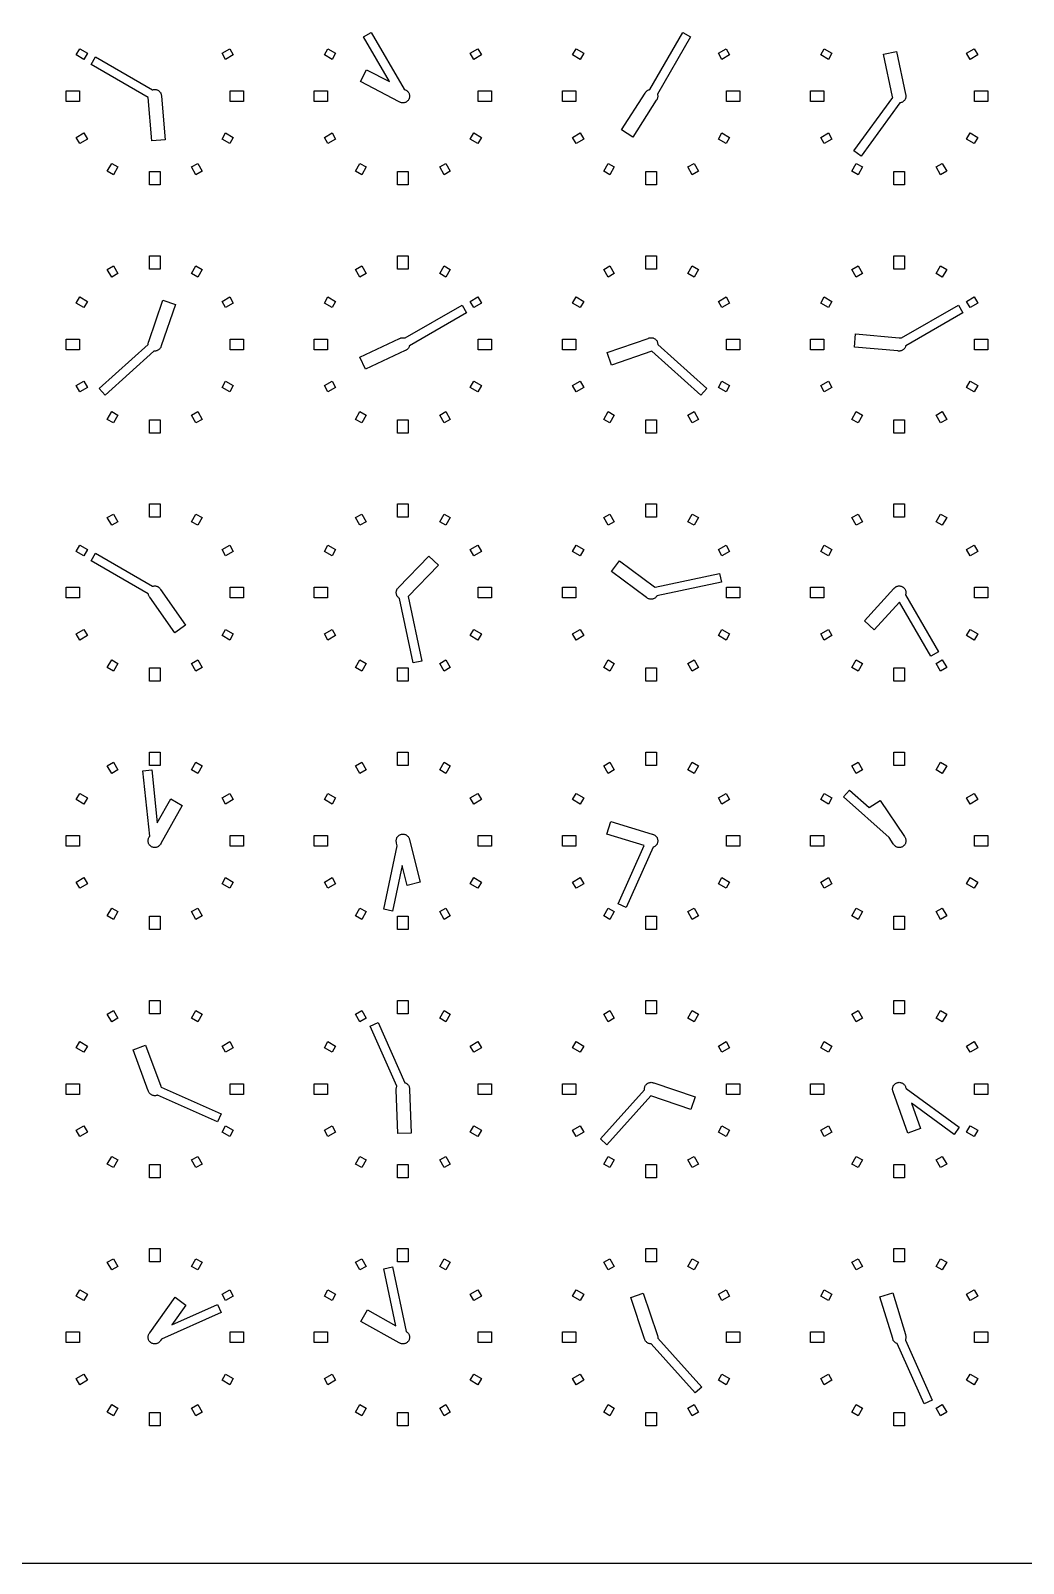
# Model space of a CAD drawing. Header units: millimetres. Extents: x -8 to 856, y -8 to 688.
# Drawn here: x 312 to 424, y -7.5 to 165.4 of the extents above; entities that cross this region are included whole.
import ezdxf

# ---------------------------------------------------------------- set-up
doc = ezdxf.new("R2010")
doc.units = ezdxf.units.MM

msp = doc.modelspace()

# ---------------------------------------------------------------- linework, layer by layer
for points in [[(-7.5, -7.5), (-7.5, 687.5), (855.5, 687.5), (855.5, -7.5)], [(354.7, 157.71), (354.67, 157.64), (354.63, 157.58), (354.58, 157.52), (354.53, 157.47), (354.48, 157.42), (354.42, 157.37), (354.36, 157.33), (354.29, 157.3), (354.22, 157.28), (354.15, 157.26), (354.07, 157.25), (354, 157.25), (353.93, 157.25), (353.85, 157.26), (353.78, 157.28), (353.71, 157.3), (353.64, 157.33), (353.58, 157.37), (353.58, 157.37), (349.22, 159.64), (349.91, 160.97), (352.48, 159.64), (349.57, 164.68), (350.43, 165.18), (354.13, 158.78), (354.27, 158.7), (354.29, 158.7), (354.36, 158.67), (354.42, 158.63), (354.48, 158.58), (354.53, 158.53), (354.58, 158.48), (354.63, 158.42), (354.67, 158.36), (354.7, 158.29), (354.72, 158.22), (354.74, 158.15), (354.75, 158.07), (354.75, 158), (354.75, 157.93), (354.74, 157.85), (354.72, 157.78), (354.7, 157.71)], [(381.32, 158.34), (381.33, 158.36), (381.37, 158.42), (381.42, 158.48), (381.47, 158.53), (381.52, 158.58), (381.58, 158.63), (381.64, 158.67), (381.71, 158.7), (381.78, 158.72), (381.85, 158.74), (385.57, 165.18), (386.43, 164.68), (382.72, 158.24), (382.72, 158.22), (382.74, 158.15), (382.75, 158.07), (382.75, 158), (382.75, 157.93), (382.74, 157.85), (382.72, 157.78), (382.7, 157.71), (382.67, 157.64), (382.63, 157.58), (382.59, 157.53), (379.95, 153.38), (378.68, 154.19), (381.32, 158.34)], [(318.41, 162.85), (318.01, 162.15), (317.14, 162.65), (317.54, 163.35), (318.41, 162.85)], [(333.99, 162.15), (333.59, 162.85), (334.46, 163.35), (334.86, 162.65), (333.99, 162.15)], [(346.41, 162.85), (346.01, 162.15), (345.14, 162.65), (345.54, 163.35), (346.41, 162.85)], [(361.99, 162.15), (361.59, 162.85), (362.46, 163.35), (362.86, 162.65), (361.99, 162.15)], [(374.41, 162.85), (374.01, 162.15), (373.14, 162.65), (373.54, 163.35), (374.41, 162.85)], [(389.99, 162.15), (389.59, 162.85), (390.46, 163.35), (390.86, 162.65), (389.99, 162.15)], [(402.41, 162.85), (402.01, 162.15), (401.14, 162.65), (401.54, 163.35), (402.41, 162.85)], [(409.26, 157.84), (409.26, 157.85), (409.25, 157.93), (409.25, 157.93), (408.23, 162.73), (409.69, 163.05), (410.72, 158.24), (410.72, 158.22), (410.74, 158.15), (410.75, 158.07), (410.75, 158), (410.75, 157.93), (410.74, 157.85), (410.72, 157.78), (410.7, 157.71), (410.67, 157.64), (410.63, 157.58), (410.58, 157.52), (410.53, 157.47), (410.48, 157.42), (410.42, 157.37), (410.36, 157.33), (410.29, 157.3), (410.22, 157.28), (410.15, 157.26), (410.07, 157.25), (410.07, 157.25), (405.7, 151.23), (404.89, 151.82), (409.26, 157.84)], [(417.99, 162.15), (417.59, 162.85), (418.46, 163.35), (418.86, 162.65), (417.99, 162.15)], [(325.26, 157.85), (318.82, 161.57), (319.32, 162.43), (325.76, 158.72), (325.78, 158.72), (325.85, 158.74), (325.93, 158.75), (326, 158.75), (326.07, 158.75), (326.15, 158.74), (326.22, 158.72), (326.29, 158.7), (326.36, 158.67), (326.42, 158.63), (326.48, 158.58), (326.53, 158.53), (326.58, 158.48), (326.63, 158.42), (326.67, 158.36), (326.7, 158.29), (326.72, 158.22), (326.74, 158.15), (326.75, 158.07), (326.75, 158), (326.75, 157.98), (327.18, 153.08), (325.69, 152.95), (325.26, 157.85), (325.26, 157.85)], [(317.5, 158.6), (317.5, 157.4), (316, 157.4), (316, 158.6), (317.5, 158.6)], [(334.5, 157.4), (334.5, 158.6), (336, 158.6), (336, 157.4), (334.5, 157.4)], [(345.5, 158.6), (345.5, 157.4), (344, 157.4), (344, 158.6), (345.5, 158.6)], [(362.5, 157.4), (362.5, 158.6), (364, 158.6), (364, 157.4), (362.5, 157.4)], [(373.5, 158.6), (373.5, 157.4), (372, 157.4), (372, 158.6), (373.5, 158.6)], [(390.5, 157.4), (390.5, 158.6), (392, 158.6), (392, 157.4), (390.5, 157.4)], [(401.5, 158.6), (401.5, 157.4), (400, 157.4), (400, 158.6), (401.5, 158.6)], [(418.5, 157.4), (418.5, 158.6), (420, 158.6), (420, 157.4), (418.5, 157.4)], [(318.01, 153.85), (318.41, 153.15), (317.54, 152.65), (317.14, 153.35), (318.01, 153.85)], [(333.59, 153.15), (333.99, 153.85), (334.86, 153.35), (334.46, 152.65), (333.59, 153.15)], [(346.01, 153.85), (346.41, 153.15), (345.54, 152.65), (345.14, 153.35), (346.01, 153.85)], [(361.59, 153.15), (361.99, 153.85), (362.86, 153.35), (362.46, 152.65), (361.59, 153.15)], [(374.01, 153.85), (374.41, 153.15), (373.54, 152.65), (373.14, 153.35), (374.01, 153.85)], [(389.59, 153.15), (389.99, 153.85), (390.86, 153.35), (390.46, 152.65), (389.59, 153.15)], [(402.01, 153.85), (402.41, 153.15), (401.54, 152.65), (401.14, 153.35), (402.01, 153.85)], [(417.59, 153.15), (417.99, 153.85), (418.86, 153.35), (418.46, 152.65), (417.59, 153.15)], [(320.65, 149.54), (321.15, 150.41), (321.85, 150.01), (321.35, 149.14), (320.65, 149.54)], [(325.4, 149.5), (326.6, 149.5), (326.6, 148), (325.4, 148), (325.4, 149.5)], [(330.15, 150.01), (330.85, 150.41), (331.35, 149.54), (330.65, 149.14), (330.15, 150.01)], [(348.65, 149.54), (349.15, 150.41), (349.85, 150.01), (349.35, 149.14), (348.65, 149.54)], [(353.4, 149.5), (354.6, 149.5), (354.6, 148), (353.4, 148), (353.4, 149.5)], [(358.15, 150.01), (358.85, 150.41), (359.35, 149.54), (358.65, 149.14), (358.15, 150.01)], [(376.65, 149.54), (377.15, 150.41), (377.85, 150.01), (377.35, 149.14), (376.65, 149.54)], [(381.4, 149.5), (382.6, 149.5), (382.6, 148), (381.4, 148), (381.4, 149.5)], [(386.15, 150.01), (386.85, 150.41), (387.35, 149.54), (386.65, 149.14), (386.15, 150.01)], [(404.65, 149.54), (405.15, 150.41), (405.85, 150.01), (405.35, 149.14), (404.65, 149.54)], [(409.4, 149.5), (410.6, 149.5), (410.6, 148), (409.4, 148), (409.4, 149.5)], [(414.15, 150.01), (414.85, 150.41), (415.35, 149.54), (414.65, 149.14), (414.15, 150.01)], [(321.85, 137.99), (321.15, 137.59), (320.65, 138.46), (321.35, 138.86), (321.85, 137.99)], [(326.6, 138.5), (325.4, 138.5), (325.4, 140), (326.6, 140), (326.6, 138.5)], [(330.85, 137.59), (330.15, 137.99), (330.65, 138.86), (331.35, 138.46), (330.85, 137.59)], [(349.85, 137.99), (349.15, 137.59), (348.65, 138.46), (349.35, 138.86), (349.85, 137.99)], [(354.6, 138.5), (353.4, 138.5), (353.4, 140), (354.6, 140), (354.6, 138.5)], [(358.85, 137.59), (358.15, 137.99), (358.65, 138.86), (359.35, 138.46), (358.85, 137.59)], [(377.85, 137.99), (377.15, 137.59), (376.65, 138.46), (377.35, 138.86), (377.85, 137.99)], [(382.6, 138.5), (381.4, 138.5), (381.4, 140), (382.6, 140), (382.6, 138.5)], [(386.85, 137.59), (386.15, 137.99), (386.65, 138.86), (387.35, 138.46), (386.85, 137.59)], [(405.85, 137.99), (405.15, 137.59), (404.65, 138.46), (405.35, 138.86), (405.85, 137.99)], [(410.6, 138.5), (409.4, 138.5), (409.4, 140), (410.6, 140), (410.6, 138.5)], [(414.85, 137.59), (414.15, 137.99), (414.65, 138.86), (415.35, 138.46), (414.85, 137.59)], [(318.41, 134.85), (318.01, 134.15), (317.14, 134.65), (317.54, 135.35), (318.41, 134.85)], [(325.25, 129.99), (325.25, 130), (325.25, 130.07), (325.26, 130.15), (325.28, 130.22), (325.3, 130.29), (325.32, 130.32), (326.92, 134.97), (328.34, 134.48), (326.74, 129.83), (326.72, 129.78), (326.7, 129.71), (326.67, 129.64), (326.63, 129.58), (326.58, 129.52), (326.53, 129.47), (326.48, 129.42), (326.42, 129.37), (326.36, 129.33), (326.29, 129.3), (326.22, 129.28), (326.15, 129.26), (326.07, 129.25), (326, 129.25), (325.93, 129.25), (325.91, 129.25), (320.39, 124.28), (319.72, 125.02), (325.25, 129.99)], [(333.99, 134.15), (333.59, 134.85), (334.46, 135.35), (334.86, 134.65), (333.99, 134.15)], [(346.41, 134.85), (346.01, 134.15), (345.14, 134.65), (345.54, 135.35), (346.41, 134.85)], [(361.99, 134.15), (361.59, 134.85), (362.46, 135.35), (362.86, 134.65), (361.99, 134.15)], [(374.41, 134.85), (374.01, 134.15), (373.14, 134.65), (373.54, 135.35), (374.41, 134.85)], [(389.99, 134.15), (389.59, 134.85), (390.46, 135.35), (390.86, 134.65), (389.99, 134.15)], [(402.41, 134.85), (402.01, 134.15), (401.14, 134.65), (401.54, 135.35), (402.41, 134.85)], [(417.99, 134.15), (417.59, 134.85), (418.46, 135.35), (418.86, 134.65), (417.99, 134.15)], [(353.61, 130.65), (353.64, 130.67), (353.71, 130.7), (353.78, 130.72), (353.85, 130.74), (353.93, 130.75), (354, 130.75), (354.07, 130.75), (354.15, 130.74), (354.22, 130.72), (354.24, 130.72), (360.68, 134.43), (361.18, 133.57), (354.74, 129.85), (354.72, 129.78), (354.7, 129.71), (354.67, 129.64), (354.63, 129.58), (354.58, 129.52), (354.53, 129.47), (354.48, 129.42), (354.42, 129.37), (354.36, 129.33), (354.29, 129.3), (354.25, 129.29), (349.79, 127.21), (349.15, 128.57), (353.61, 130.65)], [(410.7, 129.71), (410.67, 129.64), (410.63, 129.58), (410.58, 129.52), (410.53, 129.47), (410.48, 129.42), (410.42, 129.37), (410.36, 129.33), (410.29, 129.3), (410.22, 129.28), (410.15, 129.26), (410.07, 129.25), (410, 129.25), (409.93, 129.25), (409.85, 129.26), (409.85, 129.26), (404.95, 129.69), (405.08, 131.18), (409.98, 130.75), (410, 130.75), (410.07, 130.75), (410.15, 130.74), (410.22, 130.72), (410.24, 130.72), (416.68, 134.43), (417.18, 133.57), (410.74, 129.85), (410.72, 129.78), (410.7, 129.71)], [(317.5, 130.6), (317.5, 129.4), (316, 129.4), (316, 130.6), (317.5, 130.6)], [(334.5, 129.4), (334.5, 130.6), (336, 130.6), (336, 129.4), (334.5, 129.4)], [(345.5, 130.6), (345.5, 129.4), (344, 129.4), (344, 130.6), (345.5, 130.6)], [(362.5, 129.4), (362.5, 130.6), (364, 130.6), (364, 129.4), (362.5, 129.4)], [(373.5, 130.6), (373.5, 129.4), (372, 129.4), (372, 130.6), (373.5, 130.6)], [(381.68, 130.68), (381.71, 130.7), (381.78, 130.72), (381.85, 130.74), (381.93, 130.75), (382, 130.75), (382.07, 130.75), (382.15, 130.74), (382.22, 130.72), (382.29, 130.7), (382.36, 130.67), (382.42, 130.63), (382.48, 130.58), (382.53, 130.53), (382.58, 130.48), (382.63, 130.42), (382.67, 130.36), (382.7, 130.29), (382.72, 130.22), (382.74, 130.15), (382.75, 130.07), (382.75, 130), (382.75, 129.99), (388.28, 125.02), (387.61, 124.28), (382.1, 129.24), (377.52, 127.66), (377.03, 129.08), (381.68, 130.68)], [(390.5, 129.4), (390.5, 130.6), (392, 130.6), (392, 129.4), (390.5, 129.4)], [(401.5, 130.6), (401.5, 129.4), (400, 129.4), (400, 130.6), (401.5, 130.6)], [(418.5, 129.4), (418.5, 130.6), (420, 130.6), (420, 129.4), (418.5, 129.4)], [(318.01, 125.85), (318.41, 125.15), (317.54, 124.65), (317.14, 125.35), (318.01, 125.85)], [(333.59, 125.15), (333.99, 125.85), (334.86, 125.35), (334.46, 124.65), (333.59, 125.15)], [(346.01, 125.85), (346.41, 125.15), (345.54, 124.65), (345.14, 125.35), (346.01, 125.85)], [(361.59, 125.15), (361.99, 125.85), (362.86, 125.35), (362.46, 124.65), (361.59, 125.15)], [(374.01, 125.85), (374.41, 125.15), (373.54, 124.65), (373.14, 125.35), (374.01, 125.85)], [(389.59, 125.15), (389.99, 125.85), (390.86, 125.35), (390.46, 124.65), (389.59, 125.15)], [(402.01, 125.85), (402.41, 125.15), (401.54, 124.65), (401.14, 125.35), (402.01, 125.85)], [(417.59, 125.15), (417.99, 125.85), (418.86, 125.35), (418.46, 124.65), (417.59, 125.15)], [(320.65, 121.54), (321.15, 122.41), (321.85, 122.01), (321.35, 121.14), (320.65, 121.54)], [(325.4, 121.5), (326.6, 121.5), (326.6, 120), (325.4, 120), (325.4, 121.5)], [(330.15, 122.01), (330.85, 122.41), (331.35, 121.54), (330.65, 121.14), (330.15, 122.01)], [(348.65, 121.54), (349.15, 122.41), (349.85, 122.01), (349.35, 121.14), (348.65, 121.54)], [(353.4, 121.5), (354.6, 121.5), (354.6, 120), (353.4, 120), (353.4, 121.5)], [(358.15, 122.01), (358.85, 122.41), (359.35, 121.54), (358.65, 121.14), (358.15, 122.01)], [(376.65, 121.54), (377.15, 122.41), (377.85, 122.01), (377.35, 121.14), (376.65, 121.54)], [(381.4, 121.5), (382.6, 121.5), (382.6, 120), (381.4, 120), (381.4, 121.5)], [(386.15, 122.01), (386.85, 122.41), (387.35, 121.54), (386.65, 121.14), (386.15, 122.01)], [(404.65, 121.54), (405.15, 122.41), (405.85, 122.01), (405.35, 121.14), (404.65, 121.54)], [(409.4, 121.5), (410.6, 121.5), (410.6, 120), (409.4, 120), (409.4, 121.5)], [(414.15, 122.01), (414.85, 122.41), (415.35, 121.54), (414.65, 121.14), (414.15, 122.01)], [(321.85, 109.99), (321.15, 109.59), (320.65, 110.46), (321.35, 110.86), (321.85, 109.99)], [(326.6, 110.5), (325.4, 110.5), (325.4, 112), (326.6, 112), (326.6, 110.5)], [(330.85, 109.59), (330.15, 109.99), (330.65, 110.86), (331.35, 110.46), (330.85, 109.59)], [(349.85, 109.99), (349.15, 109.59), (348.65, 110.46), (349.35, 110.86), (349.85, 109.99)], [(354.6, 110.5), (353.4, 110.5), (353.4, 112), (354.6, 112), (354.6, 110.5)], [(358.85, 109.59), (358.15, 109.99), (358.65, 110.86), (359.35, 110.46), (358.85, 109.59)], [(377.85, 109.99), (377.15, 109.59), (376.65, 110.46), (377.35, 110.86), (377.85, 109.99)], [(382.6, 110.5), (381.4, 110.5), (381.4, 112), (382.6, 112), (382.6, 110.5)], [(386.85, 109.59), (386.15, 109.99), (386.65, 110.86), (387.35, 110.46), (386.85, 109.59)], [(405.85, 109.99), (405.15, 109.59), (404.65, 110.46), (405.35, 110.86), (405.85, 109.99)], [(410.6, 110.5), (409.4, 110.5), (409.4, 112), (410.6, 112), (410.6, 110.5)], [(414.85, 109.59), (414.15, 109.99), (414.65, 110.86), (415.35, 110.46), (414.85, 109.59)], [(318.41, 106.85), (318.01, 106.15), (317.14, 106.65), (317.54, 107.35), (318.41, 106.85)], [(333.99, 106.15), (333.59, 106.85), (334.46, 107.35), (334.86, 106.65), (333.99, 106.15)], [(346.41, 106.85), (346.01, 106.15), (345.14, 106.65), (345.54, 107.35), (346.41, 106.85)], [(361.99, 106.15), (361.59, 106.85), (362.46, 107.35), (362.86, 106.65), (361.99, 106.15)], [(374.41, 106.85), (374.01, 106.15), (373.14, 106.65), (373.54, 107.35), (374.41, 106.85)], [(389.99, 106.15), (389.59, 106.85), (390.46, 107.35), (390.86, 106.65), (389.99, 106.15)], [(402.41, 106.85), (402.01, 106.15), (401.14, 106.65), (401.54, 107.35), (402.41, 106.85)], [(417.99, 106.15), (417.59, 106.85), (418.46, 107.35), (418.86, 106.65), (417.99, 106.15)], [(325.42, 101.52), (325.37, 101.58), (325.33, 101.64), (325.3, 101.71), (325.28, 101.78), (325.26, 101.85), (318.82, 105.57), (319.32, 106.43), (325.76, 102.72), (325.78, 102.72), (325.85, 102.74), (325.93, 102.75), (326, 102.75), (326.07, 102.75), (326.15, 102.74), (326.22, 102.72), (326.29, 102.7), (326.36, 102.67), (326.42, 102.63), (326.48, 102.58), (326.53, 102.53), (326.58, 102.48), (326.63, 102.42), (326.66, 102.36), (329.48, 98.33), (328.25, 97.47), (325.43, 101.5), (325.42, 101.52)], [(353.58, 101.37), (353.52, 101.42), (353.47, 101.47), (353.42, 101.52), (353.37, 101.58), (353.33, 101.64), (353.3, 101.71), (353.28, 101.78), (353.26, 101.85), (353.25, 101.93), (353.25, 102), (353.25, 102.07), (353.26, 102.15), (353.28, 102.22), (353.3, 102.29), (353.33, 102.36), (353.37, 102.42), (353.42, 102.48), (353.47, 102.53), (353.52, 102.58), (356.93, 106.12), (358.01, 105.08), (354.61, 101.55), (356.15, 94.28), (355.17, 94.07), (353.63, 101.34), (353.58, 101.37)], [(382.63, 101.58), (382.58, 101.52), (382.53, 101.47), (382.48, 101.42), (382.42, 101.37), (382.36, 101.33), (382.29, 101.3), (382.22, 101.28), (382.15, 101.26), (382.07, 101.25), (382, 101.25), (381.93, 101.25), (381.85, 101.26), (381.78, 101.28), (381.71, 101.3), (381.64, 101.33), (381.58, 101.37), (381.52, 101.42), (381.49, 101.44), (377.53, 104.37), (378.43, 105.58), (382.38, 102.65), (382.42, 102.63), (382.45, 102.61), (389.72, 104.15), (389.93, 103.17), (382.66, 101.63), (382.63, 101.58)], [(317.5, 102.6), (317.5, 101.4), (316, 101.4), (316, 102.6), (317.5, 102.6)], [(334.5, 101.4), (334.5, 102.6), (336, 102.6), (336, 101.4), (334.5, 101.4)], [(345.5, 102.6), (345.5, 101.4), (344, 101.4), (344, 102.6), (345.5, 102.6)], [(362.5, 101.4), (362.5, 102.6), (364, 102.6), (364, 101.4), (362.5, 101.4)], [(373.5, 102.6), (373.5, 101.4), (372, 101.4), (372, 102.6), (373.5, 102.6)], [(390.5, 101.4), (390.5, 102.6), (392, 102.6), (392, 101.4), (390.5, 101.4)], [(401.5, 102.6), (401.5, 101.4), (400, 101.4), (400, 102.6), (401.5, 102.6)], [(409.39, 102.45), (409.42, 102.48), (409.47, 102.53), (409.52, 102.58), (409.58, 102.63), (409.64, 102.67), (409.71, 102.7), (409.78, 102.72), (409.85, 102.74), (409.93, 102.75), (410, 102.75), (410.07, 102.75), (410.15, 102.74), (410.22, 102.72), (410.29, 102.7), (410.36, 102.67), (410.42, 102.63), (410.48, 102.58), (410.53, 102.53), (410.58, 102.48), (410.63, 102.42), (410.67, 102.36), (410.7, 102.29), (410.72, 102.22), (410.74, 102.15), (410.75, 102.07), (410.75, 102), (410.75, 101.93), (410.74, 101.85), (410.72, 101.78), (410.72, 101.76), (414.43, 95.32), (413.57, 94.82), (410.04, 100.93), (407.18, 97.81), (406.07, 98.82), (409.39, 102.45)], [(418.5, 101.4), (418.5, 102.6), (420, 102.6), (420, 101.4), (418.5, 101.4)], [(318.01, 97.85), (318.41, 97.15), (317.54, 96.65), (317.14, 97.35), (318.01, 97.85)], [(333.59, 97.15), (333.99, 97.85), (334.86, 97.35), (334.46, 96.65), (333.59, 97.15)], [(346.01, 97.85), (346.41, 97.15), (345.54, 96.65), (345.14, 97.35), (346.01, 97.85)], [(361.59, 97.15), (361.99, 97.85), (362.86, 97.35), (362.46, 96.65), (361.59, 97.15)], [(374.01, 97.85), (374.41, 97.15), (373.54, 96.65), (373.14, 97.35), (374.01, 97.85)], [(389.59, 97.15), (389.99, 97.85), (390.86, 97.35), (390.46, 96.65), (389.59, 97.15)], [(402.01, 97.85), (402.41, 97.15), (401.54, 96.65), (401.14, 97.35), (402.01, 97.85)], [(417.59, 97.15), (417.99, 97.85), (418.86, 97.35), (418.46, 96.65), (417.59, 97.15)], [(320.65, 93.54), (321.15, 94.41), (321.85, 94.01), (321.35, 93.14), (320.65, 93.54)], [(325.4, 93.5), (326.6, 93.5), (326.6, 92), (325.4, 92), (325.4, 93.5)], [(330.15, 94.01), (330.85, 94.41), (331.35, 93.54), (330.65, 93.14), (330.15, 94.01)], [(349.15, 94.41), (349.85, 94.01), (349.35, 93.14), (348.65, 93.54), (349.15, 94.41)], [(353.4, 92), (353.4, 93.5), (354.6, 93.5), (354.6, 92), (353.4, 92)], [(358.15, 94.01), (358.85, 94.41), (359.35, 93.54), (358.65, 93.14), (358.15, 94.01)], [(376.65, 93.54), (377.15, 94.41), (377.85, 94.01), (377.35, 93.14), (376.65, 93.54)], [(381.4, 93.5), (382.6, 93.5), (382.6, 92), (381.4, 92), (381.4, 93.5)], [(386.15, 94.01), (386.85, 94.41), (387.35, 93.54), (386.65, 93.14), (386.15, 94.01)], [(404.65, 93.54), (405.15, 94.41), (405.85, 94.01), (405.35, 93.14), (404.65, 93.54)], [(409.4, 93.5), (410.6, 93.5), (410.6, 92), (409.4, 92), (409.4, 93.5)], [(414.15, 94.01), (414.85, 94.41), (415.35, 93.54), (414.65, 93.14), (414.15, 94.01)], [(326.6, 82.5), (325.4, 82.5), (325.4, 84), (326.6, 84), (326.6, 82.5)], [(354.6, 82.5), (353.4, 82.5), (353.4, 84), (354.6, 84), (354.6, 82.5)], [(382.6, 82.5), (381.4, 82.5), (381.4, 84), (382.6, 84), (382.6, 82.5)], [(410.6, 82.5), (409.4, 82.5), (409.4, 84), (410.6, 84), (410.6, 82.5)], [(321.85, 81.99), (321.15, 81.59), (320.65, 82.46), (321.35, 82.86), (321.85, 81.99)], [(326.67, 73.64), (326.63, 73.58), (326.58, 73.52), (326.53, 73.47), (326.48, 73.42), (326.42, 73.37), (326.36, 73.33), (326.29, 73.3), (326.22, 73.28), (326.15, 73.26), (326.07, 73.25), (326, 73.25), (325.93, 73.25), (325.85, 73.26), (325.78, 73.28), (325.71, 73.3), (325.64, 73.33), (325.58, 73.37), (325.52, 73.42), (325.47, 73.47), (325.42, 73.52), (325.37, 73.58), (325.33, 73.64), (325.3, 73.71), (325.28, 73.78), (325.26, 73.85), (325.25, 73.93), (325.25, 74), (325.25, 74.07), (325.26, 74.15), (325.28, 74.22), (325.3, 74.29), (325.33, 74.36), (325.37, 74.42), (325.39, 74.44), (325.44, 74.54), (324.67, 81.9), (325.66, 82.01), (326.29, 76.03), (327.81, 78.72), (329.11, 77.98), (326.69, 73.7), (326.67, 73.64)], [(330.85, 81.59), (330.15, 81.99), (330.65, 82.86), (331.35, 82.46), (330.85, 81.59)], [(349.85, 81.99), (349.15, 81.59), (348.65, 82.46), (349.35, 82.86), (349.85, 81.99)], [(358.85, 81.59), (358.15, 81.99), (358.65, 82.86), (359.35, 82.46), (358.85, 81.59)], [(377.85, 81.99), (377.15, 81.59), (376.65, 82.46), (377.35, 82.86), (377.85, 81.99)], [(386.85, 81.59), (386.15, 81.99), (386.65, 82.86), (387.35, 82.46), (386.85, 81.59)], [(405.85, 81.99), (405.15, 81.59), (404.65, 82.46), (405.35, 82.86), (405.85, 81.99)], [(414.85, 81.59), (414.15, 81.99), (414.65, 82.86), (415.35, 82.46), (414.85, 81.59)], [(410.7, 73.71), (410.67, 73.64), (410.63, 73.58), (410.58, 73.52), (410.53, 73.47), (410.48, 73.42), (410.42, 73.37), (410.36, 73.33), (410.29, 73.3), (410.22, 73.28), (410.15, 73.26), (410.07, 73.25), (410, 73.25), (409.93, 73.25), (409.85, 73.26), (409.78, 73.28), (409.71, 73.3), (409.64, 73.33), (409.58, 73.37), (409.52, 73.42), (409.47, 73.47), (409.42, 73.52), (409.37, 73.58), (409.33, 73.64), (409.33, 73.65), (408.85, 74.36), (403.72, 78.98), (404.39, 79.72), (406.6, 77.74), (407.83, 78.56), (410.58, 74.49), (410.58, 74.48), (410.63, 74.42), (410.67, 74.36), (410.7, 74.29), (410.72, 74.22), (410.74, 74.15), (410.75, 74.07), (410.75, 74), (410.75, 73.93), (410.74, 73.85), (410.72, 73.78), (410.7, 73.71)], [(318.41, 78.85), (318.01, 78.15), (317.14, 78.65), (317.54, 79.35), (318.41, 78.85)], [(333.99, 78.15), (333.59, 78.85), (334.46, 79.35), (334.86, 78.65), (333.99, 78.15)], [(346.41, 78.85), (346.01, 78.15), (345.14, 78.65), (345.54, 79.35), (346.41, 78.85)], [(361.99, 78.15), (361.59, 78.85), (362.46, 79.35), (362.86, 78.65), (361.99, 78.15)], [(374.41, 78.85), (374.01, 78.15), (373.14, 78.65), (373.54, 79.35), (374.41, 78.85)], [(389.99, 78.15), (389.59, 78.85), (390.46, 79.35), (390.86, 78.65), (389.99, 78.15)], [(402.41, 78.85), (402.01, 78.15), (401.14, 78.65), (401.54, 79.35), (402.41, 78.85)], [(417.99, 78.15), (417.59, 78.85), (418.46, 79.35), (418.86, 78.65), (417.99, 78.15)], [(381.21, 73.46), (377, 74.74), (377.44, 76.18), (382.14, 74.74), (382.15, 74.74), (382.22, 74.72), (382.29, 74.7), (382.36, 74.67), (382.42, 74.63), (382.48, 74.58), (382.53, 74.53), (382.58, 74.48), (382.63, 74.42), (382.67, 74.36), (382.7, 74.29), (382.72, 74.22), (382.74, 74.15), (382.75, 74.07), (382.75, 74), (382.75, 73.93), (382.74, 73.85), (382.72, 73.78), (382.7, 73.71), (382.67, 73.64), (382.63, 73.58), (382.58, 73.52), (382.53, 73.47), (382.48, 73.42), (382.42, 73.37), (382.36, 73.33), (382.29, 73.3), (382.23, 73.28), (379.2, 66.49), (378.29, 66.9), (381.21, 73.46)], [(317.5, 74.6), (317.5, 73.4), (316, 73.4), (316, 74.6), (317.5, 74.6)], [(334.5, 73.4), (334.5, 74.6), (336, 74.6), (336, 73.4), (334.5, 73.4)], [(345.5, 74.6), (345.5, 73.4), (344, 73.4), (344, 74.6), (345.5, 74.6)], [(353.37, 73.43), (353.29, 73.74), (353.28, 73.78), (353.26, 73.85), (353.25, 73.93), (353.25, 74), (353.25, 74.07), (353.26, 74.15), (353.28, 74.22), (353.3, 74.29), (353.33, 74.36), (353.37, 74.42), (353.42, 74.48), (353.47, 74.53), (353.52, 74.58), (353.58, 74.63), (353.64, 74.67), (353.71, 74.7), (353.78, 74.72), (353.85, 74.74), (353.93, 74.75), (354, 74.75), (354.07, 74.75), (354.15, 74.74), (354.22, 74.72), (354.29, 74.7), (354.36, 74.67), (354.42, 74.63), (354.48, 74.58), (354.53, 74.53), (354.58, 74.48), (354.63, 74.42), (354.67, 74.36), (354.7, 74.29), (354.72, 74.22), (354.74, 74.15), (354.75, 74.11), (355.94, 69.33), (354.48, 68.97), (353.92, 71.22), (352.83, 66.07), (351.85, 66.28), (353.37, 73.43)], [(362.5, 73.4), (362.5, 74.6), (364, 74.6), (364, 73.4), (362.5, 73.4)], [(373.5, 74.6), (373.5, 73.4), (372, 73.4), (372, 74.6), (373.5, 74.6)], [(390.5, 73.4), (390.5, 74.6), (392, 74.6), (392, 73.4), (390.5, 73.4)], [(401.5, 74.6), (401.5, 73.4), (400, 73.4), (400, 74.6), (401.5, 74.6)], [(418.5, 73.4), (418.5, 74.6), (420, 74.6), (420, 73.4), (418.5, 73.4)], [(318.01, 69.85), (318.41, 69.15), (317.54, 68.65), (317.14, 69.35), (318.01, 69.85)], [(333.59, 69.15), (333.99, 69.85), (334.86, 69.35), (334.46, 68.65), (333.59, 69.15)], [(346.01, 69.85), (346.41, 69.15), (345.54, 68.65), (345.14, 69.35), (346.01, 69.85)], [(361.59, 69.15), (361.99, 69.85), (362.86, 69.35), (362.46, 68.65), (361.59, 69.15)], [(374.01, 69.85), (374.41, 69.15), (373.54, 68.65), (373.14, 69.35), (374.01, 69.85)], [(389.59, 69.15), (389.99, 69.85), (390.86, 69.35), (390.46, 68.65), (389.59, 69.15)], [(402.01, 69.85), (402.41, 69.15), (401.54, 68.65), (401.14, 69.35), (402.01, 69.85)], [(417.59, 69.15), (417.99, 69.85), (418.86, 69.35), (418.46, 68.65), (417.59, 69.15)], [(320.65, 65.54), (321.15, 66.41), (321.85, 66.01), (321.35, 65.14), (320.65, 65.54)], [(330.15, 66.01), (330.85, 66.41), (331.35, 65.54), (330.65, 65.14), (330.15, 66.01)], [(348.65, 65.54), (349.15, 66.41), (349.85, 66.01), (349.35, 65.14), (348.65, 65.54)], [(358.15, 66.01), (358.85, 66.41), (359.35, 65.54), (358.65, 65.14), (358.15, 66.01)], [(376.65, 65.54), (377.15, 66.41), (377.85, 66.01), (377.35, 65.14), (376.65, 65.54)], [(386.15, 66.01), (386.85, 66.41), (387.35, 65.54), (386.65, 65.14), (386.15, 66.01)], [(404.65, 65.54), (405.15, 66.41), (405.85, 66.01), (405.35, 65.14), (404.65, 65.54)], [(414.15, 66.01), (414.85, 66.41), (415.35, 65.54), (414.65, 65.14), (414.15, 66.01)], [(325.4, 65.5), (326.6, 65.5), (326.6, 64), (325.4, 64), (325.4, 65.5)], [(353.4, 65.5), (354.6, 65.5), (354.6, 64), (353.4, 64), (353.4, 65.5)], [(381.4, 65.5), (382.6, 65.5), (382.6, 64), (381.4, 64), (381.4, 65.5)], [(409.4, 65.5), (410.6, 65.5), (410.6, 64), (409.4, 64), (409.4, 65.5)], [(326.6, 54.5), (325.4, 54.5), (325.4, 56), (326.6, 56), (326.6, 54.5)], [(354.6, 54.5), (353.4, 54.5), (353.4, 56), (354.6, 56), (354.6, 54.5)], [(382.6, 54.5), (381.4, 54.5), (381.4, 56), (382.6, 56), (382.6, 54.5)], [(410.6, 54.5), (409.4, 54.5), (409.4, 56), (410.6, 56), (410.6, 54.5)], [(321.85, 53.99), (321.15, 53.59), (320.65, 54.46), (321.35, 54.86), (321.85, 53.99)], [(330.85, 53.59), (330.15, 53.99), (330.65, 54.86), (331.35, 54.46), (330.85, 53.59)], [(349.85, 53.99), (349.15, 53.59), (348.65, 54.46), (349.35, 54.86), (349.85, 53.99)], [(358.85, 53.59), (358.15, 53.99), (358.65, 54.86), (359.35, 54.46), (358.85, 53.59)], [(377.85, 53.99), (377.15, 53.59), (376.65, 54.46), (377.35, 54.86), (377.85, 53.99)], [(386.85, 53.59), (386.15, 53.99), (386.65, 54.86), (387.35, 54.46), (386.85, 53.59)], [(405.85, 53.99), (405.15, 53.59), (404.65, 54.46), (405.35, 54.86), (405.85, 53.99)], [(414.85, 53.59), (414.15, 53.99), (414.65, 54.86), (415.35, 54.46), (414.85, 53.59)], [(353.25, 45.93), (353.25, 46), (353.25, 46.07), (353.26, 46.15), (353.28, 46.22), (353.3, 46.29), (353.31, 46.31), (350.29, 53.1), (351.2, 53.51), (354.23, 46.72), (354.29, 46.7), (354.36, 46.67), (354.42, 46.63), (354.48, 46.58), (354.53, 46.53), (354.58, 46.48), (354.63, 46.42), (354.67, 46.36), (354.7, 46.29), (354.72, 46.22), (354.74, 46.15), (354.75, 46.07), (354.75, 46), (354.75, 45.95), (354.92, 41.03), (353.42, 40.98), (353.25, 45.9), (353.25, 45.93)], [(318.41, 50.85), (318.01, 50.15), (317.14, 50.65), (317.54, 51.35), (318.41, 50.85)], [(326.29, 45.3), (326.22, 45.28), (326.15, 45.26), (326.07, 45.25), (326, 45.24), (325.93, 45.25), (325.85, 45.26), (325.78, 45.28), (325.71, 45.3), (325.64, 45.33), (325.58, 45.37), (325.52, 45.42), (325.47, 45.47), (325.42, 45.52), (325.37, 45.58), (325.33, 45.64), (325.3, 45.71), (325.28, 45.78), (325.27, 45.81), (323.55, 50.42), (324.95, 50.95), (326.67, 46.34), (326.7, 46.29), (326.72, 46.23), (333.51, 43.2), (333.1, 42.29), (326.31, 45.31), (326.29, 45.3)], [(333.99, 50.15), (333.59, 50.85), (334.46, 51.35), (334.86, 50.65), (333.99, 50.15)], [(346.41, 50.85), (346.01, 50.15), (345.14, 50.65), (345.54, 51.35), (346.41, 50.85)], [(361.99, 50.15), (361.59, 50.85), (362.46, 51.35), (362.86, 50.65), (361.99, 50.15)], [(374.41, 50.85), (374.01, 50.15), (373.14, 50.65), (373.54, 51.35), (374.41, 50.85)], [(389.99, 50.15), (389.59, 50.85), (390.46, 51.35), (390.86, 50.65), (389.99, 50.15)], [(402.41, 50.85), (402.01, 50.15), (401.14, 50.65), (401.54, 51.35), (402.41, 50.85)], [(417.99, 50.15), (417.59, 50.85), (418.46, 51.35), (418.86, 50.65), (417.99, 50.15)], [(381.25, 45.91), (381.25, 45.93), (381.25, 46), (381.25, 46.07), (381.26, 46.15), (381.28, 46.22), (381.3, 46.29), (381.33, 46.36), (381.37, 46.42), (381.42, 46.48), (381.47, 46.53), (381.52, 46.58), (381.58, 46.63), (381.64, 46.67), (381.71, 46.7), (381.78, 46.72), (381.85, 46.74), (381.93, 46.75), (382, 46.76), (382.07, 46.75), (382.15, 46.74), (382.22, 46.72), (382.29, 46.7), (382.31, 46.69), (386.98, 45.12), (386.5, 43.7), (381.97, 45.22), (377.02, 39.72), (376.28, 40.39), (381.25, 45.91)], [(409.3, 45.71), (409.28, 45.78), (409.26, 45.85), (409.25, 45.93), (409.25, 46), (409.25, 46.07), (409.26, 46.15), (409.28, 46.22), (409.3, 46.29), (409.33, 46.36), (409.37, 46.42), (409.42, 46.48), (409.47, 46.53), (409.52, 46.58), (409.58, 46.63), (409.64, 46.67), (409.71, 46.7), (409.78, 46.72), (409.85, 46.74), (409.93, 46.75), (410, 46.76), (410.07, 46.75), (410.15, 46.74), (410.22, 46.72), (410.29, 46.7), (410.36, 46.67), (410.42, 46.63), (410.48, 46.58), (410.53, 46.53), (410.58, 46.48), (410.63, 46.42), (410.67, 46.36), (410.7, 46.29), (410.72, 46.22), (410.73, 46.18), (410.78, 46.05), (416.77, 41.7), (416.18, 40.89), (411.37, 44.39), (412.38, 41.54), (410.96, 41.04), (409.32, 45.68), (409.3, 45.71)], [(317.5, 46.6), (317.5, 45.4), (316, 45.4), (316, 46.6), (317.5, 46.6)], [(334.5, 45.4), (334.5, 46.6), (336, 46.6), (336, 45.4), (334.5, 45.4)], [(345.5, 46.6), (345.5, 45.4), (344, 45.4), (344, 46.6), (345.5, 46.6)], [(362.5, 45.4), (362.5, 46.6), (364, 46.6), (364, 45.4), (362.5, 45.4)], [(373.5, 46.6), (373.5, 45.4), (372, 45.4), (372, 46.6), (373.5, 46.6)], [(390.5, 45.4), (390.5, 46.6), (392, 46.6), (392, 45.4), (390.5, 45.4)], [(401.5, 46.6), (401.5, 45.4), (400, 45.4), (400, 46.6), (401.5, 46.6)], [(418.5, 45.4), (418.5, 46.6), (420, 46.6), (420, 45.4), (418.5, 45.4)], [(318.01, 41.85), (318.41, 41.15), (317.54, 40.65), (317.14, 41.35), (318.01, 41.85)], [(333.59, 41.15), (333.99, 41.85), (334.86, 41.35), (334.46, 40.65), (333.59, 41.15)], [(346.01, 41.85), (346.41, 41.15), (345.54, 40.65), (345.14, 41.35), (346.01, 41.85)], [(361.59, 41.15), (361.99, 41.85), (362.86, 41.35), (362.46, 40.65), (361.59, 41.15)], [(374.01, 41.85), (374.41, 41.15), (373.54, 40.65), (373.14, 41.35), (374.01, 41.85)], [(389.59, 41.15), (389.99, 41.85), (390.86, 41.35), (390.46, 40.65), (389.59, 41.15)], [(402.01, 41.85), (402.41, 41.15), (401.54, 40.65), (401.14, 41.35), (402.01, 41.85)], [(417.59, 41.15), (417.99, 41.85), (418.86, 41.35), (418.46, 40.65), (417.59, 41.15)], [(320.65, 37.54), (321.15, 38.41), (321.85, 38.01), (321.35, 37.14), (320.65, 37.54)], [(330.15, 38.01), (330.85, 38.41), (331.35, 37.54), (330.65, 37.14), (330.15, 38.01)], [(348.65, 37.54), (349.15, 38.41), (349.85, 38.01), (349.35, 37.14), (348.65, 37.54)], [(358.15, 38.01), (358.85, 38.41), (359.35, 37.54), (358.65, 37.14), (358.15, 38.01)], [(376.65, 37.54), (377.15, 38.41), (377.85, 38.01), (377.35, 37.14), (376.65, 37.54)], [(386.15, 38.01), (386.85, 38.41), (387.35, 37.54), (386.65, 37.14), (386.15, 38.01)], [(405.15, 38.41), (405.85, 38.01), (405.35, 37.14), (404.65, 37.54), (405.15, 38.41)], [(414.15, 38.01), (414.85, 38.41), (415.35, 37.54), (414.65, 37.14), (414.15, 38.01)], [(325.4, 37.5), (326.6, 37.5), (326.6, 36), (325.4, 36), (325.4, 37.5)], [(353.4, 37.5), (354.6, 37.5), (354.6, 36), (353.4, 36), (353.4, 37.5)], [(381.4, 37.5), (382.6, 37.5), (382.6, 36), (381.4, 36), (381.4, 37.5)], [(409.4, 36), (409.4, 37.5), (410.6, 37.5), (410.6, 36), (409.4, 36)], [(326.6, 26.5), (325.4, 26.5), (325.4, 28), (326.6, 28), (326.6, 26.5)], [(354.6, 26.5), (353.4, 26.5), (353.4, 28), (354.6, 28), (354.6, 26.5)], [(382.6, 26.5), (381.4, 26.5), (381.4, 28), (382.6, 28), (382.6, 26.5)], [(410.6, 26.5), (409.4, 26.5), (409.4, 28), (410.6, 28), (410.6, 26.5)], [(321.85, 25.99), (321.15, 25.59), (320.65, 26.46), (321.35, 26.86), (321.85, 25.99)], [(330.85, 25.59), (330.15, 25.99), (330.65, 26.86), (331.35, 26.46), (330.85, 25.59)], [(349.85, 25.99), (349.15, 25.59), (348.65, 26.46), (349.35, 26.86), (349.85, 25.99)], [(358.85, 25.59), (358.15, 25.99), (358.65, 26.86), (359.35, 26.46), (358.85, 25.59)], [(377.85, 25.99), (377.15, 25.59), (376.65, 26.46), (377.35, 26.86), (377.85, 25.99)], [(386.85, 25.59), (386.15, 25.99), (386.65, 26.86), (387.35, 26.46), (386.85, 25.59)], [(405.85, 25.99), (405.15, 25.59), (404.65, 26.46), (405.35, 26.86), (405.85, 25.99)], [(414.85, 25.59), (414.15, 25.99), (414.65, 26.86), (415.35, 26.46), (414.85, 25.59)], [(354.7, 17.71), (354.67, 17.64), (354.63, 17.58), (354.58, 17.52), (354.53, 17.47), (354.48, 17.42), (354.42, 17.37), (354.36, 17.33), (354.29, 17.3), (354.22, 17.28), (354.15, 17.26), (354.07, 17.25), (354, 17.25), (353.93, 17.25), (353.85, 17.26), (353.78, 17.28), (353.71, 17.3), (353.64, 17.33), (353.58, 17.37), (353.57, 17.38), (349.26, 19.77), (349.99, 21.08), (353.21, 19.29), (351.85, 25.72), (352.83, 25.93), (354.37, 18.66), (354.42, 18.63), (354.48, 18.58), (354.53, 18.53), (354.58, 18.48), (354.63, 18.42), (354.67, 18.36), (354.7, 18.29), (354.72, 18.22), (354.74, 18.15), (354.75, 18.07), (354.75, 18), (354.75, 17.93), (354.74, 17.85), (354.72, 17.78), (354.7, 17.71)], [(318.41, 22.85), (318.01, 22.15), (317.14, 22.65), (317.54, 23.35), (318.41, 22.85)], [(326.63, 17.58), (326.58, 17.52), (326.53, 17.47), (326.48, 17.42), (326.42, 17.37), (326.36, 17.33), (326.29, 17.3), (326.22, 17.28), (326.15, 17.26), (326.07, 17.25), (326, 17.25), (325.93, 17.25), (325.85, 17.26), (325.78, 17.28), (325.71, 17.3), (325.64, 17.33), (325.58, 17.37), (325.52, 17.42), (325.47, 17.47), (325.42, 17.52), (325.37, 17.58), (325.33, 17.64), (325.3, 17.71), (325.28, 17.78), (325.26, 17.85), (325.25, 17.93), (325.25, 18), (325.25, 18.07), (325.26, 18.15), (325.28, 18.22), (325.3, 18.29), (325.33, 18.36), (325.37, 18.42), (325.42, 18.48), (325.44, 18.5), (328.29, 22.51), (329.51, 21.64), (327.92, 19.4), (333.1, 21.71), (333.51, 20.8), (326.78, 17.8), (326.66, 17.63), (326.63, 17.58)], [(333.99, 22.15), (333.59, 22.85), (334.46, 23.35), (334.86, 22.65), (333.99, 22.15)], [(346.41, 22.85), (346.01, 22.15), (345.14, 22.65), (345.54, 23.35), (346.41, 22.85)], [(361.99, 22.15), (361.59, 22.85), (362.46, 23.35), (362.86, 22.65), (361.99, 22.15)], [(374.41, 22.85), (374.01, 22.15), (373.14, 22.65), (373.54, 23.35), (374.41, 22.85)], [(382, 17.25), (381.93, 17.25), (381.85, 17.26), (381.78, 17.28), (381.71, 17.3), (381.64, 17.33), (381.58, 17.37), (381.52, 17.42), (381.47, 17.47), (381.42, 17.52), (381.37, 17.58), (381.33, 17.64), (381.3, 17.71), (381.28, 17.78), (381.26, 17.84), (379.7, 22.5), (381.12, 22.98), (382.69, 18.31), (382.7, 18.29), (382.72, 18.22), (382.74, 18.15), (382.75, 18.07), (382.75, 18), (382.75, 17.93), (382.75, 17.91), (387.72, 12.39), (386.98, 11.72), (382.01, 17.25), (382, 17.25)], [(389.99, 22.15), (389.59, 22.85), (390.46, 23.35), (390.86, 22.65), (389.99, 22.15)], [(402.41, 22.85), (402.01, 22.15), (401.14, 22.65), (401.54, 23.35), (402.41, 22.85)], [(410.7, 17.71), (410.69, 17.69), (413.71, 10.9), (412.8, 10.49), (409.77, 17.28), (409.71, 17.3), (409.64, 17.33), (409.58, 17.37), (409.52, 17.42), (409.47, 17.47), (409.42, 17.52), (409.37, 17.58), (409.33, 17.64), (409.3, 17.71), (409.28, 17.78), (409.26, 17.85), (409.26, 17.86), (407.82, 22.56), (409.26, 23), (410.69, 18.3), (410.7, 18.29), (410.72, 18.22), (410.74, 18.15), (410.75, 18.07), (410.75, 18), (410.75, 17.93), (410.74, 17.85), (410.72, 17.78), (410.7, 17.71)], [(417.99, 22.15), (417.59, 22.85), (418.46, 23.35), (418.86, 22.65), (417.99, 22.15)], [(317.5, 18.6), (317.5, 17.4), (316, 17.4), (316, 18.6), (317.5, 18.6)], [(334.5, 17.4), (334.5, 18.6), (336, 18.6), (336, 17.4), (334.5, 17.4)], [(345.5, 18.6), (345.5, 17.4), (344, 17.4), (344, 18.6), (345.5, 18.6)], [(362.5, 17.4), (362.5, 18.6), (364, 18.6), (364, 17.4), (362.5, 17.4)], [(373.5, 18.6), (373.5, 17.4), (372, 17.4), (372, 18.6), (373.5, 18.6)], [(390.5, 17.4), (390.5, 18.6), (392, 18.6), (392, 17.4), (390.5, 17.4)], [(401.5, 18.6), (401.5, 17.4), (400, 17.4), (400, 18.6), (401.5, 18.6)], [(418.5, 17.4), (418.5, 18.6), (420, 18.6), (420, 17.4), (418.5, 17.4)], [(318.01, 13.85), (318.41, 13.15), (317.54, 12.65), (317.14, 13.35), (318.01, 13.85)], [(333.59, 13.15), (333.99, 13.85), (334.86, 13.35), (334.46, 12.65), (333.59, 13.15)], [(346.01, 13.85), (346.41, 13.15), (345.54, 12.65), (345.14, 13.35), (346.01, 13.85)], [(361.59, 13.15), (361.99, 13.85), (362.86, 13.35), (362.46, 12.65), (361.59, 13.15)], [(374.01, 13.85), (374.41, 13.15), (373.54, 12.65), (373.14, 13.35), (374.01, 13.85)], [(389.59, 13.15), (389.99, 13.85), (390.86, 13.35), (390.46, 12.65), (389.59, 13.15)], [(402.01, 13.85), (402.41, 13.15), (401.54, 12.65), (401.14, 13.35), (402.01, 13.85)], [(417.59, 13.15), (417.99, 13.85), (418.86, 13.35), (418.46, 12.65), (417.59, 13.15)], [(321.15, 10.41), (321.85, 10.01), (321.35, 9.14), (320.65, 9.54), (321.15, 10.41)], [(330.15, 10.01), (330.85, 10.41), (331.35, 9.54), (330.65, 9.14), (330.15, 10.01)], [(348.65, 9.54), (349.15, 10.41), (349.85, 10.01), (349.35, 9.14), (348.65, 9.54)], [(358.15, 10.01), (358.85, 10.41), (359.35, 9.54), (358.65, 9.14), (358.15, 10.01)], [(376.65, 9.54), (377.15, 10.41), (377.85, 10.01), (377.35, 9.14), (376.65, 9.54)], [(386.15, 10.01), (386.85, 10.41), (387.35, 9.54), (386.65, 9.14), (386.15, 10.01)], [(404.65, 9.54), (405.15, 10.41), (405.85, 10.01), (405.35, 9.14), (404.65, 9.54)], [(414.15, 10.01), (414.85, 10.41), (415.35, 9.54), (414.65, 9.14), (414.15, 10.01)], [(325.4, 8), (325.4, 9.5), (326.6, 9.5), (326.6, 8), (325.4, 8)], [(353.4, 9.5), (354.6, 9.5), (354.6, 8), (353.4, 8), (353.4, 9.5)], [(381.4, 9.5), (382.6, 9.5), (382.6, 8), (381.4, 8), (381.4, 9.5)], [(409.4, 9.5), (410.6, 9.5), (410.6, 8), (409.4, 8), (409.4, 9.5)]]:
    msp.add_lwpolyline(points, close=True)

doc.saveas('drawing.dxf')
